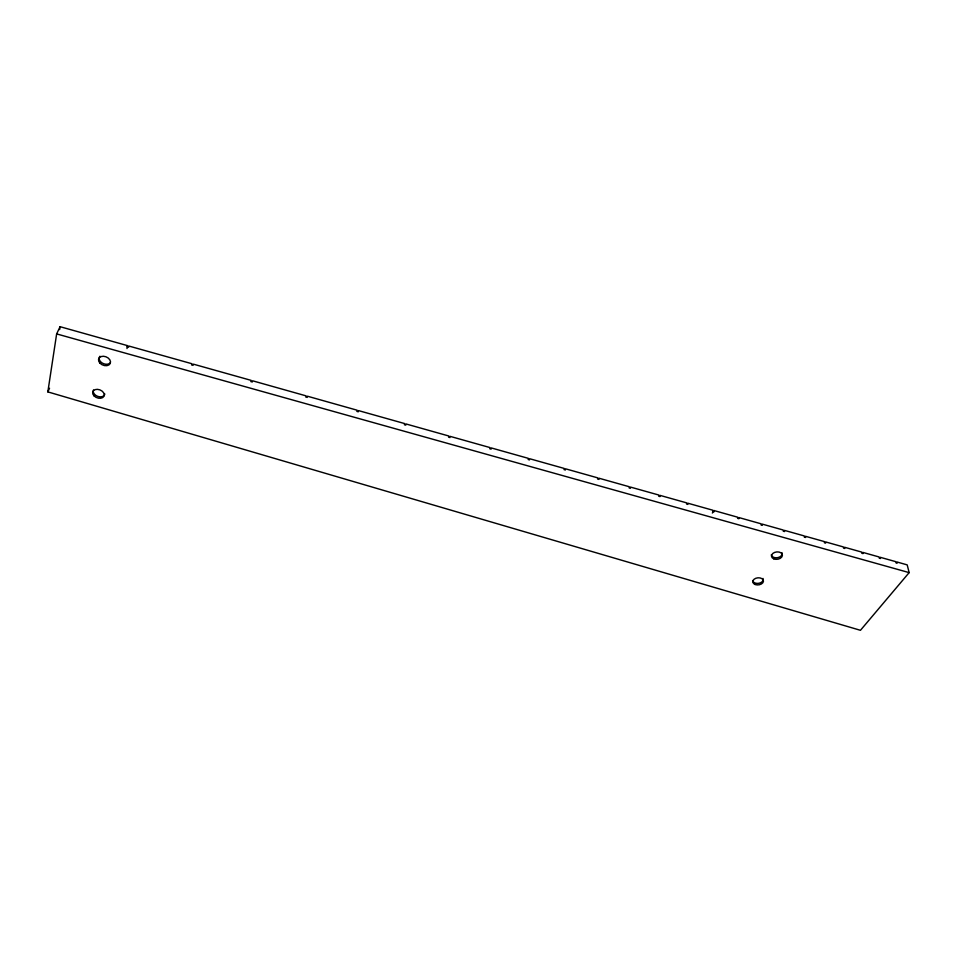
<?xml version="1.0" encoding="UTF-8"?>
<svg xmlns="http://www.w3.org/2000/svg" width="957" height="957" viewBox="0 0 957 957"><rect width="100%" height="100%" fill="white"/><g stroke="black" fill="none" stroke-linecap="round" stroke-linejoin="round"><path stroke-width="1.44" d="M712.355 513.024L713.994 510.548L737.5 517.163L737.656 518.383L738.888 518.73L738.732 517.51L760.923 523.754L761.102 524.974L762.322 525.321L762.143 524.089L783.113 529.987L783.316 531.207L784.525 531.554L784.333 530.334L804.179 535.908L804.394 537.14L805.603 537.475L805.387 536.255L824.216 541.542L824.456 542.775L825.652 543.109L825.424 541.877L843.32 546.914L843.572 548.146L844.768 548.481L844.517 547.248L861.551 552.045L861.814 553.266L863.011 553.601L862.736 552.368L878.981 556.938L879.268 558.17L880.452 558.505L880.165 557.273L895.68 561.639L895.979 562.872L897.152 563.195L896.853 561.962L907.2 564.881L909.15 572.621L860.451 630.304L47.85 391.892L56.642 333.909L60.088 326.696L127.568 345.656L126.994 348.551M59.633 329.591L60.088 326.696M127.568 345.656L127.102 346.805L128.573 347.235L129.039 346.087L191.998 363.756L191.591 364.916L193.039 365.347L193.434 364.174L251.189 380.384L250.842 381.592L252.265 381.975L252.6 380.802L306.061 395.863L305.785 397.035L307.197 397.406L307.472 396.222L357.105 410.206L356.877 411.39L358.265 411.785L358.492 410.601L404.584 423.556L404.416 424.752L405.78 425.135L405.947 423.939L448.761 435.985L448.63 437.17L449.981 437.552L450.101 436.356L489.876 447.541L489.793 448.737L491.12 449.108L491.204 447.912L528.252 458.331L528.204 459.527L529.52 459.898L529.568 458.702L564.092 468.404L564.08 469.612L565.384 469.983L565.396 468.774L597.635 477.842L597.658 479.05L598.95 479.409L598.926 478.201L629.12 486.694L629.18 487.903L630.448 488.261L630.4 487.053L658.679 494.996L658.763 496.216L660.019 496.575L659.935 495.355L686.516 502.832L686.624 504.04L687.868 504.399L687.76 503.179L712.75 510.201L712.881 511.421L714.125 511.768L713.994 510.548M47.85 391.892L49.537 388.243M56.642 333.909L909.15 572.621M104.839 394.009A6.029 4.223 21.1 0 1 98.858 396.677A6.029 4.223 21.1 0 1 93.248 391.569L93.296 390.719A6.029 4.223 21.1 0 1 93.547 389.942M110.318 362.823A6.232 4.45 22.1 0 1 102.1 362.942A6.232 4.45 22.1 0 1 99.935 356.255M781.917 552.608A5.467 3.696 -7 0 1 777.826 557.62A5.467 3.696 -7 0 1 771.294 554.833M762.98 578.435A5.347 3.565 -6 0 1 759.033 583.244A5.347 3.565 -6 0 1 752.609 580.552M94.049 395.875A6.041 4.223 21 0 0 103.966 396.27A6.041 4.223 21 0 0 97.351 389.343A6.041 4.223 21 0 0 94.049 395.875M773.794 558.852A5.479 3.696 -7 0 0 782.383 555.586A5.479 3.696 -7 0 0 774.668 552.392A5.479 3.696 -7 0 0 773.794 558.852M99.959 363.158A6.244 4.45 22 0 0 110.199 363.552A6.244 4.45 22 0 0 103.392 356.255A6.244 4.45 22 0 0 99.959 363.158M755.073 584.476A5.359 3.565 -6 0 0 763.435 581.342A5.359 3.565 -6 0 0 755.827 578.267A5.359 3.565 -6 0 0 755.073 584.476"/></g></svg>
